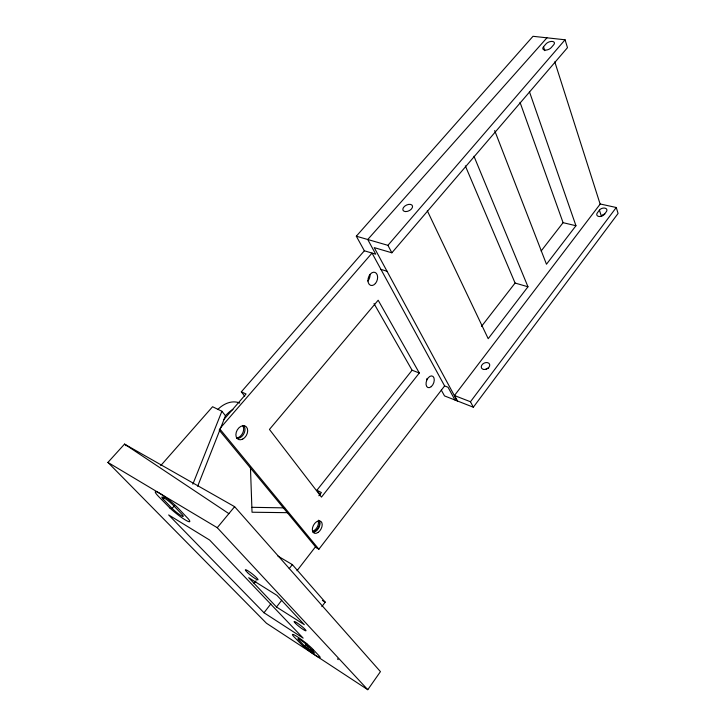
<?xml version="1.0" encoding="UTF-8"?>
<svg xmlns="http://www.w3.org/2000/svg" width="726" height="726" viewBox="0 0 726 726"><rect width="100%" height="100%" fill="white"/><g stroke="black" fill="none" stroke-linecap="round" stroke-linejoin="round"><path stroke-width="1.09" d="M197.663 486.257L225.487 415.735A26.245 18.604 -60.9 0 1 232.964 409.4M192.853 484.16L221.893 411.27L212.573 406.732L160.736 465.62M315.229 655.233L367.792 689.7L380.442 671.632L234.625 506.684L124.527 444.112L107.92 462.417L266.433 623.226L314.63 654.834M310.792 651.177L314.648 653.182L308.033 646.031A6.933 0.771 37.9 0 0 300.455 639.933A6.933 0.771 37.9 0 0 298.722 639.951L305.501 646.93L310.792 651.177L312.116 649.38M312.08 652.057L313.405 650.26M306.662 647.955L307.987 646.167M307.987 649.053L309.312 647.265M309.394 650.151L310.719 648.354M304.593 646.049L306.599 643.363M305.501 646.93L307.497 644.243M321.854 606.6L325.203 602.135L292.342 564.601L277.949 556.107M441.281 390.043L444.521 395.915L473.343 407.213L618.08 213.462L616.265 207.5L600.248 203.997L454.449 395.534L457.389 400.961M473.343 407.213L470.466 401.75L616.265 207.5M599.422 210.123L597.326 212.89A4.174 2.686 -18.8 0 0 598.687 216.439A4.174 2.686 -18.8 0 0 604.25 214.442L606.346 211.674A4.174 2.677 -18.7 0 0 604.967 208.144A4.174 2.677 -18.7 0 0 599.422 210.123L601.319 216.039A4.147 2.686 -18.6 0 1 604.831 214.052M473.969 156.244L527.974 286.779L488.199 338.688L427.296 210.703M529.399 91.594L575.954 225.732L546.469 264.237L494.687 130.58M219.134 430.073L316.318 547.785L318.877 549.228L444.611 385.933L372.03 253.075L220.414 427.968M276.515 607.018L248.682 577.696L276.96 595.374L304.339 624.696L276.515 607.018L281.788 600.157M264.001 612.753L168.659 514.934L209.623 540.035L303.159 638.127L264.001 612.753L270.871 603.86M297.007 570.727L315.556 546.714M481.501 326.391L515.088 283.049L465.33 165.864M541.133 251.015L563.077 222.673L520.034 102.357M289.202 568.639L292.342 564.601M419.319 372.992L321.473 497.11L269.446 429.429L378.173 300.228L419.319 372.992L412.087 370.233L374.008 303.586M254.073 583.377L256.142 580.746M318.868 495.758L321.409 492.546L316.908 490.232L412.087 370.233M107.92 462.417L217.256 527.693L234.625 506.684M457.244 400.906L374.235 247.62L391.868 252.802L567.478 47.662L565.073 39.785L533.002 36.3L356.312 236.204L364.361 250.779L375.714 254.182L367.746 239.507L546.95 37.816M172.116 508.418L163.232 499.198A8.385 1.116 39.1 0 1 164.257 497.991A8.385 1.116 39.1 0 1 173.478 505.505L181.554 513.944A8.285 1.089 39 0 1 181.246 515.669A8.285 1.089 39 0 1 172.116 508.418L174.258 505.913M356.312 236.204L387.929 245.334L565.073 39.785M163.232 499.198L164.684 497.519M223.517 419.927L246.05 393.991L241.341 391.822L364.361 250.779M543.538 46.754L546.043 43.878A4.801 2.523 -20.7 0 1 552.368 41.446A4.801 2.523 -20.7 0 1 553.711 44.749L551.206 47.635A4.81 2.532 -20.8 0 1 544.863 50.085A4.81 2.532 -20.8 0 1 543.538 46.754L544.799 50.657M288.004 512.683L252.031 512.229L250.443 467.181M252.04 507.311L284.692 507.882M563.077 222.673L575.954 225.732M515.088 283.049L527.974 286.779M380.932 269.373L387.04 271.261M444.611 385.933L448.033 387.248L454.975 400.017M454.449 395.534L470.466 401.75M322.38 600.429L325.203 602.135M228.881 513.636L124.527 444.112L126.088 445.755M217.256 527.693L367.792 689.7M337.454 658.836L338.198 659.635M219.679 428.821L318.877 549.228M221.893 411.27L225.487 415.735M241.341 391.822L244.707 396.214M316.908 490.232L320.257 494.587M387.929 245.334L391.868 252.802M554.791 61.837L600.257 204.478M243.673 425.563A7.505 5.309 -61 0 1 243.891 433.685A7.505 5.309 -61 0 1 237.039 438.431M318.614 520.279A6.77 4.211 -61 0 1 318.569 527.321A6.77 4.211 -61 0 1 312.779 531.958M370.033 274.664A6.797 4.601 -72.5 0 1 367.828 281.053M426.979 378.518A6.135 3.739 -68.9 0 1 426.589 380.052M485.54 369.507A4.447 3.222 -26.1 0 1 488.625 368.109M318.796 520.324A6.779 4.211 -61 0 1 319.095 527.185A6.779 4.211 -61 0 1 313.396 532.158M217.709 409.546A26.027 18.64 -60.7 0 1 239.734 403.066M242.566 425.445A7.496 5.318 -60.9 0 1 242.793 432.832A7.496 5.318 -60.9 0 1 236.857 437.987M318.224 520.932A6.77 4.22 -60.9 0 1 312.643 531.205M317.153 656.422L312.371 653.291A13.821 1.516 37.9 0 1 301.816 644.806L294.121 636.938A13.876 1.534 37.9 0 1 297.56 636.883A13.876 1.534 37.9 0 1 312.752 649.117L319.712 656.522A13.821 1.516 37.9 0 1 317.153 656.422M170.047 508.191L158.186 496.085A16.78 2.232 39.1 0 1 160.183 493.616A16.78 2.232 39.1 0 1 178.66 508.699L188.361 518.927A16.653 2.196 39 0 1 185.693 520.179A16.653 2.196 39 0 1 170.047 508.191M242.711 439.094A7.523 5.309 -61 0 0 246.368 426.888A7.523 5.309 -61 0 0 236.277 432.215A7.523 5.309 -61 0 0 242.711 439.094M375.378 283.539A6.843 4.592 -72.5 0 0 375.052 272.413A6.843 4.592 -72.5 0 0 367.964 280.635A6.843 4.592 -72.5 0 0 375.378 283.539M431.253 386.649A6.171 3.73 -68.9 0 0 433.032 376.449A6.171 3.73 -68.9 0 0 426.153 382.321A6.171 3.73 -68.9 0 0 431.253 386.649M405.761 211.584A5.209 3.113 -26.4 0 0 412.531 206.157A5.209 3.113 -26.4 0 0 404.799 206.12A5.209 3.113 -26.4 0 0 405.761 211.584M484.024 369.498A4.474 3.222 -26.1 0 0 489.696 364.57A4.474 3.222 -26.1 0 0 482.79 363.98A4.474 3.222 -26.1 0 0 484.024 369.498M318.133 532.394A6.788 4.211 -61 0 0 321.046 521.531A6.788 4.211 -61 0 0 312.625 527.448A6.788 4.211 -61 0 0 318.133 532.394M247.63 572.669A8.077 1.044 38.4 0 0 257.966 579.847A8.077 1.044 38.4 0 0 249.49 571.843A8.077 1.044 38.4 0 0 247.63 572.669M295.609 623.516A7.532 0.907 38 0 0 305.728 630.83A7.532 0.907 38 0 0 298.858 624.106A7.532 0.907 38 0 0 295.609 623.516"/></g></svg>
